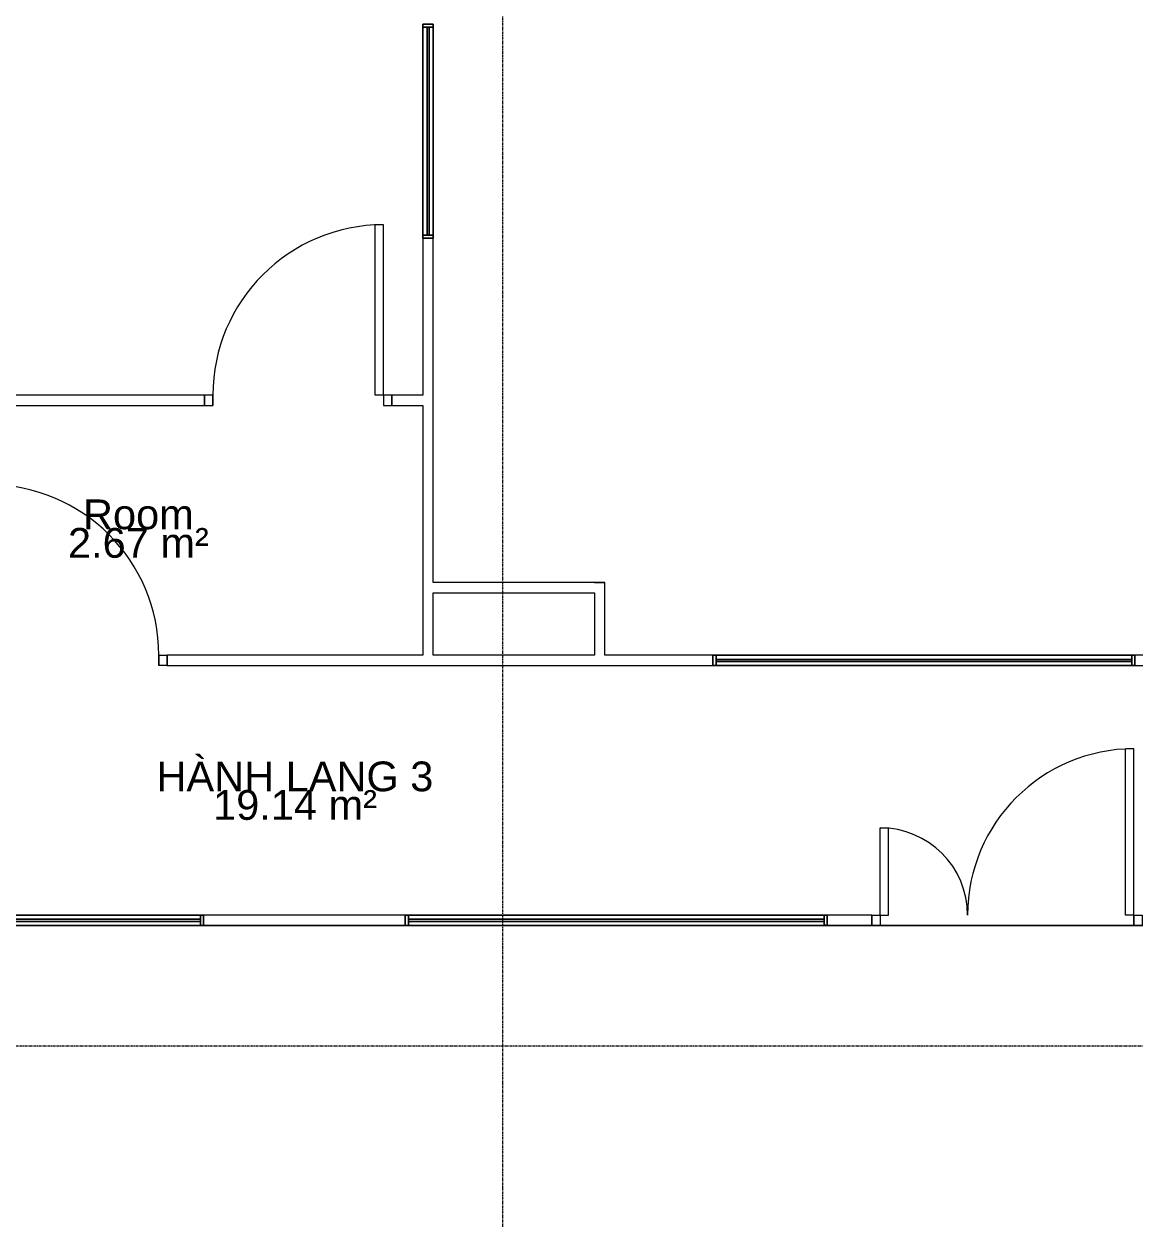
# Model space of a CAD drawing. Header units: millimetres. Extents: x -21807 to 17683, y 43568 to 60640.
# Drawn here: x -6802 to -1459, y 43568 to 49352 of the extents above; entities that cross this region are included whole.
import ezdxf

# ---------------------------------------------------------------- set-up
doc = ezdxf.new("R2010")
doc.units = ezdxf.units.MM
doc.linetypes.add('Grid Line', pattern=[22.225, 12.7, -3.175, 3.175, -3.175])
for name, color, linetype, lineweight in [('A-AREA-IDEN', 7, 'Continuous', 9), ('A-DETL-GENF', 7, 'Continuous', 5), ('A-WALL', 7, 'Continuous', 9), ('S-GRID', 7, 'Continuous', 9)]:
    doc.layers.add(name, color=color, linetype=linetype, lineweight=lineweight)
for name, color, linetype, lineweight, true_color in [('A-DOOR', 5, 'Continuous', 9, 0x0000ff), ('A-FLOR', 7, 'Continuous', 9, 0x007f00), ('A-GLAZ', 7, 'Continuous', 9, 0x00007f)]:
    doc.layers.add(name, color=color, linetype=linetype, lineweight=lineweight, true_color=true_color)
doc.styles.add('Arial_3', font='arial.ttf', dxfattribs={"height": 143})

# ---------------------------------------------------------------- blocks, each defined once
blk = doc.blocks.new('Cư_a đôi ca_nh lê_ch - _D2 _1300x2200__TrongNha-1164139-MẶT BẰNG HỆ THỐNG GIÓ THẢI')
at = {"layer": 'A-DETL-GENF', "color": 253, "lineweight": 9, "true_color": 0xaaaaaa}
for p, q in [((-785, -25), (-745, -25)), ((-785, -25), (-785, -825)), ((-745, -25), (-745, -825)), ((435, -25), (395, -25)), ((395, -25), (395, -445)), ((435, -25), (435, -445)), ((435, -445), (395, -445)), ((-785, -825), (-745, -825))]:
    blk.add_line(p, q, dxfattribs=at)
for centre, radius, start, end in [((-785, -25), 800, 270, 360), ((435, -25), 420, 180, 270)]:
    blk.add_arc(centre, radius, start, end, dxfattribs=at)
at = {"layer": 'A-DOOR', "color": 254, "lineweight": 13, "true_color": 0xccccff}
for p, q in [((-825, -25), (-825, 25)), ((-825, 25), (-785, 25)), ((-785, -25), (-785, 25)), ((435, 25), (475, 25)), ((435, -25), (435, 25)), ((475, 25), (475, -25)), ((-785, -25), (-825, -25)), ((475, -25), (435, -25))]:
    blk.add_line(p, q, dxfattribs=at)
at = {"layer": 'A-DOOR', "color": 161, "lineweight": 13, "true_color": 0xaaaaff}
for p, q in [((-825, 25), (-785, 25)), ((-785, 25), (-785, -25)), ((435, -25), (435, 25)), ((435, 25), (475, 25)), ((-785, -25), (-825, -25)), ((475, -25), (435, -25))]:
    blk.add_line(p, q, dxfattribs=at)
at = {"layer": 'A-DOOR', "color": 254, "lineweight": 13, "true_color": 0xe0e0ff}
for p, q in [((-825, -25), (-825, 25)), ((475, -25), (475, 25))]:
    blk.add_line(p, q, dxfattribs=at)
blk = doc.blocks.new('Cư_a đơn - _D5 _900x2200__TrongNha-1164426-MẶT BẰNG HỆ THỐNG GIÓ THẢI')
at = {"layer": 'A-DETL-GENF', "color": 253, "lineweight": 9, "true_color": 0xaaaaaa}
for p, q in [((370, 25), (370, 845)), ((410, 845), (370, 845)), ((410, 25), (410, 845)), ((410, 25), (370, 25))]:
    blk.add_line(p, q, dxfattribs=at)
blk.add_arc((410, 25), 820, 90, 180, dxfattribs=at)
at = {"layer": 'A-DOOR', "color": 161, "lineweight": 13, "true_color": 0xaaaaff}
for p, q in [((-410, 25), (-450, 25)), ((-410, -25), (-410, 25)), ((450, 25), (410, 25)), ((410, 25), (410, -25)), ((-450, -25), (-410, -25)), ((410, -25), (450, -25))]:
    blk.add_line(p, q, dxfattribs=at)
at = {"layer": 'A-DOOR', "color": 254, "lineweight": 13, "true_color": 0xccccff}
for p, q in [((-450, 25), (-450, -25)), ((-410, 25), (-450, 25)), ((-410, 25), (-410, -25)), ((410, 25), (410, -25)), ((450, 25), (410, 25)), ((450, -25), (450, 25)), ((-450, -25), (-410, -25)), ((410, -25), (450, -25))]:
    blk.add_line(p, q, dxfattribs=at)
at = {"layer": 'A-DOOR', "color": 254, "lineweight": 13, "true_color": 0xe0e0ff}
for p, q in [((-450, 25), (-450, -25)), ((450, 25), (450, -25))]:
    blk.add_line(p, q, dxfattribs=at)
blk = doc.blocks.new('AK_OViewTuongPanel - 2000x1200-V10-MẶT BẰNG HỆ THỐNG GIÓ THẢI')
at = {"layer": 'A-GLAZ', "color": 9, "lineweight": 13, "true_color": 0xaaaad4}
for p, q in [((-1015, 25), (-1015, -25)), ((-1000, 25), (-1015, 25)), ((-1000, -25), (-1000, 25)), ((1000, 25), (-1000, 25)), ((1000, 5), (-1000, 5)), ((-1000, 5), (-1000, -5)), ((1015, 25), (1000, 25)), ((1000, 25), (1000, -25)), ((1000, -5), (1000, 5)), ((1015, -25), (1015, 25)), ((-1015, -25), (-1000, -25)), ((-1000, -5), (1000, -5)), ((-1000, -25), (1000, -25)), ((1000, -25), (1015, -25))]:
    blk.add_line(p, q, dxfattribs=at)
at = {"layer": 'A-GLAZ', "color": 7, "lineweight": 13, "true_color": 0xececf5}
for p, q in [((-1015, -25), (-1015, 25)), ((-1000, -5), (-1000, 5)), ((-1000, 5), (-1000, -5)), ((1000, 5), (1000, -5)), ((1000, -5), (1000, 5)), ((1015, 25), (1015, -25))]:
    blk.add_line(p, q, dxfattribs=at)
at = {"layer": 'A-GLAZ', "color": 254, "lineweight": 13, "true_color": 0xe0e0ef}
for p, q in [((-1015, 25), (-1000, 25)), ((-1000, 25), (-1000, 5)), ((1000, 25), (1015, 25)), ((1000, 5), (1000, 25)), ((-1000, -25), (-1015, -25)), ((-1000, -5), (-1000, -25)), ((1000, -25), (1000, -5)), ((1015, -25), (1000, -25))]:
    blk.add_line(p, q, dxfattribs=at)
at = {"layer": 'A-GLAZ', "color": 254, "lineweight": 13, "true_color": 0xcccce5}
for p, q in [((-1000, 25), (1000, 25)), ((-1000, 5), (1000, 5)), ((1000, -5), (-1000, -5)), ((1000, -25), (-1000, -25))]:
    blk.add_line(p, q, dxfattribs=at)
blk = doc.blocks.new('AK_OViewTuongPanel - 2000x1200-V11-MẶT BẰNG HỆ THỐNG GIÓ THẢI')
at = {"layer": 'A-GLAZ', "true_color": 0xaaaaaa}
h = blk.add_hatch(dxfattribs=at)
h.set_pattern_fill('FP_7', color=253, style=0, pattern_type=2)
h.set_pattern_definition([(217.5, (-3953.59, 45041.94), (3.52028, -107.6708), [7.376, -77.561, 7.376, -87.62, -90.805]), (217.5, (-3953.59, 45041.94), (3.52028, -107.6708), [-179.934, 7.376, -83.429]), (187.5, (-3953.59, 45041.94), (-98.8949, -157.70153), [7.376, -38.445, 7.376, -69.179, -29.337]), (187.5, (-3953.59, 45041.94), (-98.8949, -157.70153), [-122.377, 7.376, -21.961]), (147.5, (-3884.86, 45041.94), (-174.01878, -0.31631), [7.376, -20.564, 7.376, -93.208, -131.318]), (147.5, (-3884.86, 45041.94), (-174.01878, -0.31631), [-128.524, 7.376, -123.942]), (137.5, (-3884.86, 45041.94), (-167.9829, -49.0445), [7.376, -6.594, 7.376, -58.562, -75.438]), (137.5, (-3884.86, 45041.94), (-167.9829, -49.0445), [-79.908, 7.376, -68.062])])
h.paths.add_polyline_path([(-1015, 25), (-1015, -25), (-1000, -25), (-1000, 25)])
h.paths.add_polyline_path([(1015, 25), (1000, 25), (1000, -25), (1015, -25)])
at = {"layer": 'A-GLAZ', "color": 9, "lineweight": 13, "true_color": 0xaaaad4}
for p, q in [((-1015, 25), (-1015, -25)), ((-1000, 25), (-1015, 25)), ((-1000, -25), (-1000, 25)), ((1000, 25), (-1000, 25)), ((1000, 5), (-1000, 5)), ((-1000, 5), (-1000, -5)), ((1015, 25), (1000, 25)), ((1000, 25), (1000, -25)), ((1000, -5), (1000, 5)), ((1015, -25), (1015, 25)), ((-1015, -25), (-1000, -25)), ((-1000, -5), (1000, -5)), ((-1000, -25), (1000, -25)), ((1000, -25), (1015, -25))]:
    blk.add_line(p, q, dxfattribs=at)
at = {"layer": 'A-GLAZ', "color": 7, "lineweight": 13, "true_color": 0xececf5}
for p, q in [((-1015, -25), (-1015, 25)), ((-1000, -5), (-1000, 5)), ((-1000, 5), (-1000, -5)), ((1000, 5), (1000, -5)), ((1000, -5), (1000, 5)), ((1015, 25), (1015, -25))]:
    blk.add_line(p, q, dxfattribs=at)
at = {"layer": 'A-GLAZ', "color": 254, "lineweight": 13, "true_color": 0xe0e0ef}
for p, q in [((-1015, 25), (-1000, 25)), ((-1000, 25), (-1000, 5)), ((1000, 25), (1015, 25)), ((1000, 5), (1000, 25)), ((-1000, -25), (-1015, -25)), ((-1000, -5), (-1000, -25)), ((1000, -25), (1000, -5)), ((1015, -25), (1000, -25))]:
    blk.add_line(p, q, dxfattribs=at)
at = {"layer": 'A-GLAZ', "color": 254, "lineweight": 13, "true_color": 0xcccce5}
for p, q in [((-1000, 25), (1000, 25)), ((-1000, 5), (1000, 5)), ((1000, -5), (-1000, -5)), ((1000, -25), (-1000, -25))]:
    blk.add_line(p, q, dxfattribs=at)
blk = doc.blocks.new('AK_OViewTuongPanel - 2000x1200-V12-MẶT BẰNG HỆ THỐNG GIÓ THẢI')
at = {"layer": 'A-GLAZ', "true_color": 0xaaaaaa}
h = blk.add_hatch(dxfattribs=at)
h.set_pattern_fill('FP_8', color=253, style=0, pattern_type=2)
h.set_pattern_definition([(37.5, (6953.59, -45041.94), (-3.52028, 107.6708), [7.376, -77.561, 7.376, -87.62, -90.805]), (37.5, (6953.59, -45041.94), (-3.52028, 107.6708), [-179.934, 7.376, -83.429]), (7.5, (6953.59, -45041.94), (98.8949, 157.70153), [7.376, -38.445, 7.376, -69.179, -29.337]), (7.5, (6953.59, -45041.94), (98.8949, 157.70153), [-122.377, 7.376, -21.961]), (327.5, (6884.86, -45041.94), (174.01878, 0.31631), [7.376, -20.564, 7.376, -93.208, -131.318]), (327.5, (6884.86, -45041.94), (174.01878, 0.31631), [-128.524, 7.376, -123.942]), (317.5, (6884.86, -45041.94), (167.9829, 49.0445), [7.376, -6.594, 7.376, -58.562, -75.438]), (317.5, (6884.86, -45041.94), (167.9829, 49.0445), [-79.908, 7.376, -68.062])])
h.paths.add_polyline_path([(1015, -25), (1015, 25), (1000, 25), (1000, -25)])
h.paths.add_polyline_path([(-1015, -25), (-1000, -25), (-1000, 25), (-1015, 25)])
at = {"layer": 'A-GLAZ', "color": 9, "lineweight": 13, "true_color": 0xaaaad4}
for p, q in [((-1015, 25), (-1015, -25)), ((-1000, 25), (-1015, 25)), ((-1000, -25), (-1000, 25)), ((1000, 25), (-1000, 25)), ((1000, 5), (-1000, 5)), ((-1000, 5), (-1000, -5)), ((1015, 25), (1000, 25)), ((1000, 25), (1000, -25)), ((1000, -5), (1000, 5)), ((1015, -25), (1015, 25)), ((-1015, -25), (-1000, -25)), ((-1000, -5), (1000, -5)), ((-1000, -25), (1000, -25)), ((1000, -25), (1015, -25))]:
    blk.add_line(p, q, dxfattribs=at)
at = {"layer": 'A-GLAZ', "color": 7, "lineweight": 13, "true_color": 0xececf5}
for p, q in [((-1015, -25), (-1015, 25)), ((-1000, -5), (-1000, 5)), ((-1000, 5), (-1000, -5)), ((1000, 5), (1000, -5)), ((1000, -5), (1000, 5)), ((1015, 25), (1015, -25))]:
    blk.add_line(p, q, dxfattribs=at)
at = {"layer": 'A-GLAZ', "color": 254, "lineweight": 13, "true_color": 0xe0e0ef}
for p, q in [((-1015, 25), (-1000, 25)), ((-1000, 25), (-1000, 5)), ((1000, 25), (1015, 25)), ((1000, 5), (1000, 25)), ((-1000, -25), (-1015, -25)), ((-1000, -5), (-1000, -25)), ((1000, -25), (1000, -5)), ((1015, -25), (1000, -25))]:
    blk.add_line(p, q, dxfattribs=at)
at = {"layer": 'A-GLAZ', "color": 254, "lineweight": 13, "true_color": 0xcccce5}
for p, q in [((-1000, 25), (1000, 25)), ((-1000, 5), (1000, 5)), ((1000, -5), (-1000, -5)), ((1000, -25), (-1000, -25))]:
    blk.add_line(p, q, dxfattribs=at)
blk = doc.blocks.new('AK_OViewTuongPanel - 1000x1200-V20-MẶT BẰNG HỆ THỐNG GIÓ THẢI')
at = {"layer": 'A-GLAZ', "color": 254, "lineweight": 13, "true_color": 0xe0e0ef}
for p, q in [((-515, 25), (-500, 25)), ((-500, 25), (-500, 5)), ((500, 25), (515, 25)), ((500, 5), (500, 25)), ((-500, -25), (-515, -25)), ((-500, -5), (-500, -25)), ((500, -25), (500, -5)), ((515, -25), (500, -25))]:
    blk.add_line(p, q, dxfattribs=at)
at = {"layer": 'A-GLAZ', "color": 7, "lineweight": 13, "true_color": 0xececf5}
for p, q in [((-515, -25), (-515, 25)), ((-500, -5), (-500, 5)), ((-500, 5), (-500, -5)), ((500, 5), (500, -5)), ((500, -5), (500, 5)), ((515, 25), (515, -25))]:
    blk.add_line(p, q, dxfattribs=at)
at = {"layer": 'A-GLAZ', "color": 9, "lineweight": 13, "true_color": 0xaaaad4}
for p, q in [((-515, 25), (-515, -25)), ((-500, 25), (-515, 25)), ((500, 25), (-500, 25)), ((-500, -25), (-500, 25)), ((500, 5), (-500, 5)), ((-500, 5), (-500, -5)), ((515, 25), (500, 25)), ((500, 25), (500, -25)), ((500, -5), (500, 5)), ((515, -25), (515, 25)), ((-515, -25), (-500, -25)), ((-500, -5), (500, -5)), ((-500, -25), (500, -25)), ((500, -25), (515, -25))]:
    blk.add_line(p, q, dxfattribs=at)
at = {"layer": 'A-GLAZ', "color": 254, "lineweight": 13, "true_color": 0xcccce5}
for p, q in [((-500, 25), (500, 25)), ((-500, 5), (500, 5)), ((500, -5), (-500, -5)), ((500, -25), (-500, -25))]:
    blk.add_line(p, q, dxfattribs=at)
blk = doc.blocks.new('Cư_a đơn - _D5 _900x2200__TrongNha-1164036-MẶT BẰNG HỆ THỐNG GIÓ THẢI')
at = {"layer": 'A-DETL-GENF', "color": 253, "lineweight": 9, "true_color": 0xaaaaaa}
for p, q in [((410, -25), (370, -25)), ((370, -25), (370, -845)), ((410, -25), (410, -845)), ((410, -845), (370, -845))]:
    blk.add_line(p, q, dxfattribs=at)
blk.add_arc((410, -25), 820, 180, 270, dxfattribs=at)
at = {"layer": 'A-DOOR', "color": 254, "lineweight": 13, "true_color": 0xccccff}
for p, q in [((-450, -25), (-450, 25)), ((-450, 25), (-410, 25)), ((-410, -25), (-410, 25)), ((410, 25), (450, 25)), ((410, -25), (410, 25)), ((450, 25), (450, -25)), ((-410, -25), (-450, -25)), ((450, -25), (410, -25))]:
    blk.add_line(p, q, dxfattribs=at)
at = {"layer": 'A-DOOR', "color": 161, "lineweight": 13, "true_color": 0xaaaaff}
for p, q in [((-450, 25), (-410, 25)), ((-410, 25), (-410, -25)), ((410, -25), (410, 25)), ((410, 25), (450, 25)), ((-410, -25), (-450, -25)), ((450, -25), (410, -25))]:
    blk.add_line(p, q, dxfattribs=at)
at = {"layer": 'A-DOOR', "color": 254, "lineweight": 13, "true_color": 0xe0e0ff}
for p, q in [((-450, -25), (-450, 25)), ((450, -25), (450, 25))]:
    blk.add_line(p, q, dxfattribs=at)
blk = doc.blocks.new('AK-SGS-M3-A_rvt-1-MẶT BẰNG HỆ THỐNG GIÓ THẢI')
at = {"layer": 'A-WALL', "color": 254, "lineweight": 13, "true_color": 0xe0e0e0}
for p, q in [((-4883.6, 49336.9), (-4883.6, 49351.9)), ((-4833.6, 49351.9), (-4833.6, 49336.9)), ((-4883.6, 49336.9), (-4883.6, 48336.9)), ((-4833.6, 48336.9), (-4833.6, 49336.9)), ((-4883.6, 48321.9), (-4883.6, 48336.9)), ((-4833.6, 48321.9), (-4883.6, 48321.9)), ((-4833.6, 48336.9), (-4833.6, 48321.9)), ((-5933.6, 47566.9), (-5933.6, 47516.9)), ((-5033.6, 47516.9), (-5033.6, 47566.9)), ((-6113.6, 46266.9), (-6113.6, 46316.9)), ((-3488.6, 46266.9), (-3488.6, 46316.9)), ((-3488.6, 46316.9), (-3473.6, 46316.9)), ((-1473.6, 46316.9), (-3473.6, 46316.9)), ((-1473.6, 46316.9), (-1458.6, 46316.9)), ((-1458.6, 46316.9), (-1458.6, 46266.9)), ((-3473.6, 46266.9), (-3488.6, 46266.9)), ((-3473.6, 46266.9), (-1473.6, 46266.9)), ((-1458.6, 46266.9), (-1473.6, 46266.9)), ((-5953.6, 45066.9), (-7953.6, 45066.9)), ((-5953.6, 45066.9), (-5938.6, 45066.9)), ((-5938.6, 45066.9), (-5938.6, 45016.9)), ((-4968.6, 45016.9), (-4968.6, 45066.9)), ((-4968.6, 45066.9), (-4953.6, 45066.9)), ((-2953.6, 45066.9), (-4953.6, 45066.9)), ((-2953.6, 45066.9), (-2938.6, 45066.9)), ((-2938.6, 45066.9), (-2938.6, 45016.9)), ((-2723.6, 45066.9), (-2723.6, 45016.9)), ((-7953.6, 45016.9), (-5953.6, 45016.9)), ((-5938.6, 45016.9), (-5953.6, 45016.9)), ((-4953.6, 45016.9), (-4968.6, 45016.9)), ((-4953.6, 45016.9), (-2953.6, 45016.9)), ((-2938.6, 45016.9), (-2953.6, 45016.9))]:
    blk.add_line(p, q, dxfattribs=at)
at = {"layer": 'A-WALL', "color": 7, "lineweight": 13, "true_color": 0xececec}
for p, q in [((-4883.6, 49351.9), (-4883.6, 49336.9)), ((-4833.6, 49336.9), (-4833.6, 49351.9)), ((-4883.6, 48336.9), (-4883.6, 48321.9)), ((-4833.6, 48321.9), (-4883.6, 48321.9)), ((-4833.6, 48321.9), (-4833.6, 48336.9)), ((-3488.6, 46266.9), (-3488.6, 46316.9)), ((-3473.6, 46316.9), (-3488.6, 46316.9)), ((-1458.6, 46316.9), (-1473.6, 46316.9)), ((-1458.6, 46316.9), (-1458.6, 46266.9)), ((-3488.6, 46266.9), (-3473.6, 46266.9)), ((-1473.6, 46266.9), (-1458.6, 46266.9)), ((-5938.6, 45066.9), (-5953.6, 45066.9)), ((-5938.6, 45066.9), (-5938.6, 45016.9)), ((-4968.6, 45016.9), (-4968.6, 45066.9)), ((-4953.6, 45066.9), (-4968.6, 45066.9)), ((-2938.6, 45066.9), (-2953.6, 45066.9)), ((-2938.6, 45066.9), (-2938.6, 45016.9)), ((-5953.6, 45016.9), (-5938.6, 45016.9)), ((-4968.6, 45016.9), (-4953.6, 45016.9)), ((-2953.6, 45016.9), (-2938.6, 45016.9))]:
    blk.add_line(p, q, dxfattribs=at)
at = {"layer": 'A-WALL', "color": 254, "lineweight": 13, "true_color": 0xcccccc}
for p, q in [((-4883.6, 48336.9), (-4883.6, 49336.9)), ((-4833.6, 49336.9), (-4833.6, 48336.9)), ((-4883.6, 48321.9), (-4883.6, 47566.9)), ((-4833.6, 46666.9), (-4833.6, 48321.9)), ((-5933.6, 47566.9), (-7108.6, 47566.9)), ((-4883.6, 47566.9), (-5033.6, 47566.9)), ((-7108.6, 47516.9), (-5933.6, 47516.9)), ((-5033.6, 47516.9), (-4883.6, 47516.9)), ((-4883.6, 47516.9), (-4883.6, 46316.9)), ((-4058.6, 46666.9), (-4833.6, 46666.9)), ((-4058.6, 46666.9), (-4008.6, 46666.9)), ((-4008.6, 46316.9), (-4008.6, 46666.9)), ((-4833.6, 46316.9), (-4833.6, 46616.9)), ((-4833.6, 46616.9), (-4058.6, 46616.9)), ((-4058.6, 46616.9), (-4058.6, 46316.9)), ((-4883.6, 46316.9), (-6113.6, 46316.9)), ((-4058.6, 46316.9), (-4833.6, 46316.9)), ((-3488.6, 46316.9), (-4008.6, 46316.9)), ((-3473.6, 46316.9), (-1473.6, 46316.9)), ((-6113.6, 46266.9), (-3488.6, 46266.9)), ((-1473.6, 46266.9), (-3473.6, 46266.9)), ((-7953.6, 45066.9), (-5953.6, 45066.9)), ((-4968.6, 45066.9), (-5938.6, 45066.9)), ((-4953.6, 45066.9), (-2953.6, 45066.9)), ((-2723.6, 45066.9), (-2938.6, 45066.9)), ((-5953.6, 45016.9), (-7953.6, 45016.9)), ((-5938.6, 45016.9), (-4968.6, 45016.9)), ((-2953.6, 45016.9), (-4953.6, 45016.9)), ((-2938.6, 45016.9), (-2723.6, 45016.9))]:
    blk.add_line(p, q, dxfattribs=at)
at = {"layer": 'A-WALL', "color": 253, "lineweight": 13, "true_color": 0xaaaaaa}
for p, q in [((-4883.6, 48321.9), (-4883.6, 47566.9)), ((-4833.6, 46666.9), (-4833.6, 48321.9)), ((-5933.6, 47566.9), (-7108.6, 47566.9)), ((-5933.6, 47516.9), (-5933.6, 47566.9)), ((-4883.6, 47566.9), (-5033.6, 47566.9)), ((-5033.6, 47566.9), (-5033.6, 47516.9)), ((-7108.6, 47516.9), (-5933.6, 47516.9)), ((-5033.6, 47516.9), (-4883.6, 47516.9)), ((-4883.6, 47516.9), (-4883.6, 46316.9)), ((-4058.6, 46666.9), (-4833.6, 46666.9)), ((-4008.6, 46666.9), (-4058.6, 46666.9)), ((-4008.6, 46316.9), (-4008.6, 46666.9)), ((-4833.6, 46316.9), (-4833.6, 46616.9)), ((-4833.6, 46616.9), (-4058.6, 46616.9)), ((-4058.6, 46616.9), (-4058.6, 46316.9)), ((-4883.6, 46316.9), (-6113.6, 46316.9)), ((-6113.6, 46316.9), (-6113.6, 46266.9)), ((-4058.6, 46316.9), (-4833.6, 46316.9)), ((-3488.6, 46316.9), (-4008.6, 46316.9)), ((727.3, 46316.9), (-1458.6, 46316.9)), ((-6113.6, 46266.9), (-3488.6, 46266.9)), ((-1458.6, 46266.9), (902.3, 46266.9)), ((-4968.6, 45066.9), (-5938.6, 45066.9)), ((-2723.6, 45066.9), (-2938.6, 45066.9)), ((-2723.6, 45016.9), (-2723.6, 45066.9)), ((-5938.6, 45016.9), (-4968.6, 45016.9)), ((-2938.6, 45016.9), (-2723.6, 45016.9))]:
    blk.add_line(p, q, dxfattribs=at)
at = {"layer": 'A-DOOR', "color": 9, "lineweight": 13, "true_color": 0xaaaad4}
blk.add_blockref('Cư_a đơn - _D5 _900x2200__TrongNha-1164426-MẶT BẰNG HỆ THỐNG GIÓ THẢI', (-5483.6, 47541.9), dxfattribs=at)
at = {"layer": 'A-DOOR', "color": 9, "lineweight": 13, "true_color": 0xaaaad4, "rotation": 180}
for name, p in [('Cư_a đơn - _D5 _900x2200__TrongNha-1164036-MẶT BẰNG HỆ THỐNG GIÓ THẢI', (-6563.6, 46291.9)), ('Cư_a đôi ca_nh lê_ch - _D2 _1300x2200__TrongNha-1164139-MẶT BẰNG HỆ THỐNG GIÓ THẢI', (-2248.6, 45041.9))]:
    blk.add_blockref(name, p, dxfattribs=at)
at = {"layer": 'A-GLAZ', "color": 9, "lineweight": 13, "true_color": 0xaaaad4}
for name, p, rotation in [('AK_OViewTuongPanel - 1000x1200-V20-MẶT BẰNG HỆ THỐNG GIÓ THẢI', (-4858.6, 48836.9), 89.99999999999993), ('AK_OViewTuongPanel - 2000x1200-V10-MẶT BẰNG HỆ THỐNG GIÓ THẢI', (-2473.6, 46291.9), 180), ('AK_OViewTuongPanel - 2000x1200-V11-MẶT BẰNG HỆ THỐNG GIÓ THẢI', (-3953.6, 45041.9), 180)]:
    blk.add_blockref(name, p, dxfattribs=dict(at, rotation=rotation))
blk.add_blockref('AK_OViewTuongPanel - 2000x1200-V12-MẶT BẰNG HỆ THỐNG GIÓ THẢI', (-6953.6, 45041.9), dxfattribs=at)
blk = doc.blocks.new('AK-SGS-M3-Hrvt_rvt-1-MẶT BẰNG HỆ THỐNG GIÓ THẢI')
at = {"layer": 'A-FLOR', "color": 7, "true_color": 0xecf5ec}
for p, q in [((-5953.6, 45016.9), (-7953.6, 45016.9)), ((-5953.6, 45016.9), (-5938.6, 45016.9)), ((-4968.6, 45016.9), (-4953.6, 45016.9)), ((-2953.6, 45016.9), (-4953.6, 45016.9)), ((-2953.6, 45016.9), (-2938.6, 45016.9))]:
    blk.add_line(p, q, dxfattribs=at)
at = {"layer": 'A-FLOR', "color": 254, "true_color": 0xe0efe0}
for p, q in [((-7953.6, 45016.9), (-5953.6, 45016.9)), ((-4968.6, 45016.9), (-5938.6, 45016.9)), ((-4953.6, 45016.9), (-2953.6, 45016.9)), ((-2683.6, 45016.9), (-2938.6, 45016.9)), ((-648.6, 45016.9), (-1463.6, 45016.9))]:
    blk.add_line(p, q, dxfattribs=at)
at = {"layer": 'A-FLOR', "color": 7, "true_color": 0xf3f9f3}
for p, q in [((-5938.6, 45016.9), (-5953.6, 45016.9)), ((-4953.6, 45016.9), (-4968.6, 45016.9)), ((-2938.6, 45016.9), (-2953.6, 45016.9))]:
    blk.add_line(p, q, dxfattribs=at)
at = {"layer": 'A-FLOR', "color": 254, "true_color": 0xcce5cc}
for p, q in [((-5938.6, 45016.9), (-4968.6, 45016.9)), ((-2938.6, 45016.9), (-2683.6, 45016.9)), ((-1463.6, 45016.9), (-2683.6, 45016.9)), ((-1463.6, 45016.9), (-648.6, 45016.9))]:
    blk.add_line(p, q, dxfattribs=at)
at = {"layer": 'A-FLOR', "color": 9, "true_color": 0xaad4aa}
blk.add_line((-2683.6, 45016.9), (-1463.6, 45016.9), dxfattribs=at)

msp = doc.modelspace()

# ---------------------------------------------------------------- linework, layer by layer
at = {"layer": 'S-GRID', "linetype": 'Grid Line'}
for p, q in [((-4498.6, 43567.6), (-4498.6, 59870.5)), ((17683, 44436.9), (-21036.6, 44436.9))]:
    msp.add_line(p, q, dxfattribs=at)

# ---------------------------------------------------------------- block references
at = {"lineweight": 5}
for name in ['AK-SGS-M3-Hrvt_rvt-1-MẶT BẰNG HỆ THỐNG GIÓ THẢI', 'AK-SGS-M3-A_rvt-1-MẶT BẰNG HỆ THỐNG GIÓ THẢI']:
    msp.add_blockref(name, (0, 0), dxfattribs=at)

# ---------------------------------------------------------------- texts
at = {"layer": 'A-AREA-IDEN', "char_height": 143, "line_spacing_factor": 0.936439, "style": 'Arial_3'}
for s, insert, width, attachment_point in [('\\pxqc,t9.76923,19.53846,29.30769,39.07692,48.84615,58.61538,68.38462,78.15385,87.92308,97.69231,107.46154,117.23077,127,136.76923,146.53846,156.30769,166.07692,175.84615,185.61538,195.38462,205.15385,214.92308,224.69231,234.46154,244.23077,254,263.76923,273.53846,283.30769,293.07692,302.84615,312.61538;{Room}', (-6252.2, 46920.8), 531.3, 8), ('\\pxqc,t9.76923,19.53846,29.30769,39.07692,48.84615,58.61538,68.38462,78.15385,87.92308,97.69231,107.46154,117.23077,127,136.76923,146.53846,156.30769,166.07692,175.84615,185.61538,195.38462,205.15385,214.92308,224.69231,234.46154,244.23077,254,263.76923,273.53846,283.30769,293.07692,302.84615,312.61538;{2.67 m²}', (-6252.2, 46856.1), 676.5, 5), ('\\pxqc,t9.76923,19.53846,29.30769,39.07692,48.84615,58.61538,68.38462,78.15385,87.92308,97.69231,107.46154,117.23077,127,136.76923,146.53846,156.30769,166.07692,175.84615,185.61538,195.38462,205.15385,214.92308,224.69231,234.46154,244.23077,254,263.76923,273.53846,283.30769,293.07692,302.84615,312.61538;{HÀNH LANG 3}', (-5499.3, 45660.7), 1310.1, 8), ('\\pxqc,t9.76923,19.53846,29.30769,39.07692,48.84615,58.61538,68.38462,78.15385,87.92308,97.69231,107.46154,117.23077,127,136.76923,146.53846,156.30769,166.07692,175.84615,185.61538,195.38462,205.15385,214.92308,224.69231,234.46154,244.23077,254,263.76923,273.53846,283.30769,293.07692,302.84615,312.61538;{19.14 m²}', (-5498.7, 45595.9), 785.4, 5)]:
    msp.add_mtext(s, dxfattribs=dict(at, insert=insert, width=width, attachment_point=attachment_point))

doc.saveas('drawing.dxf')
